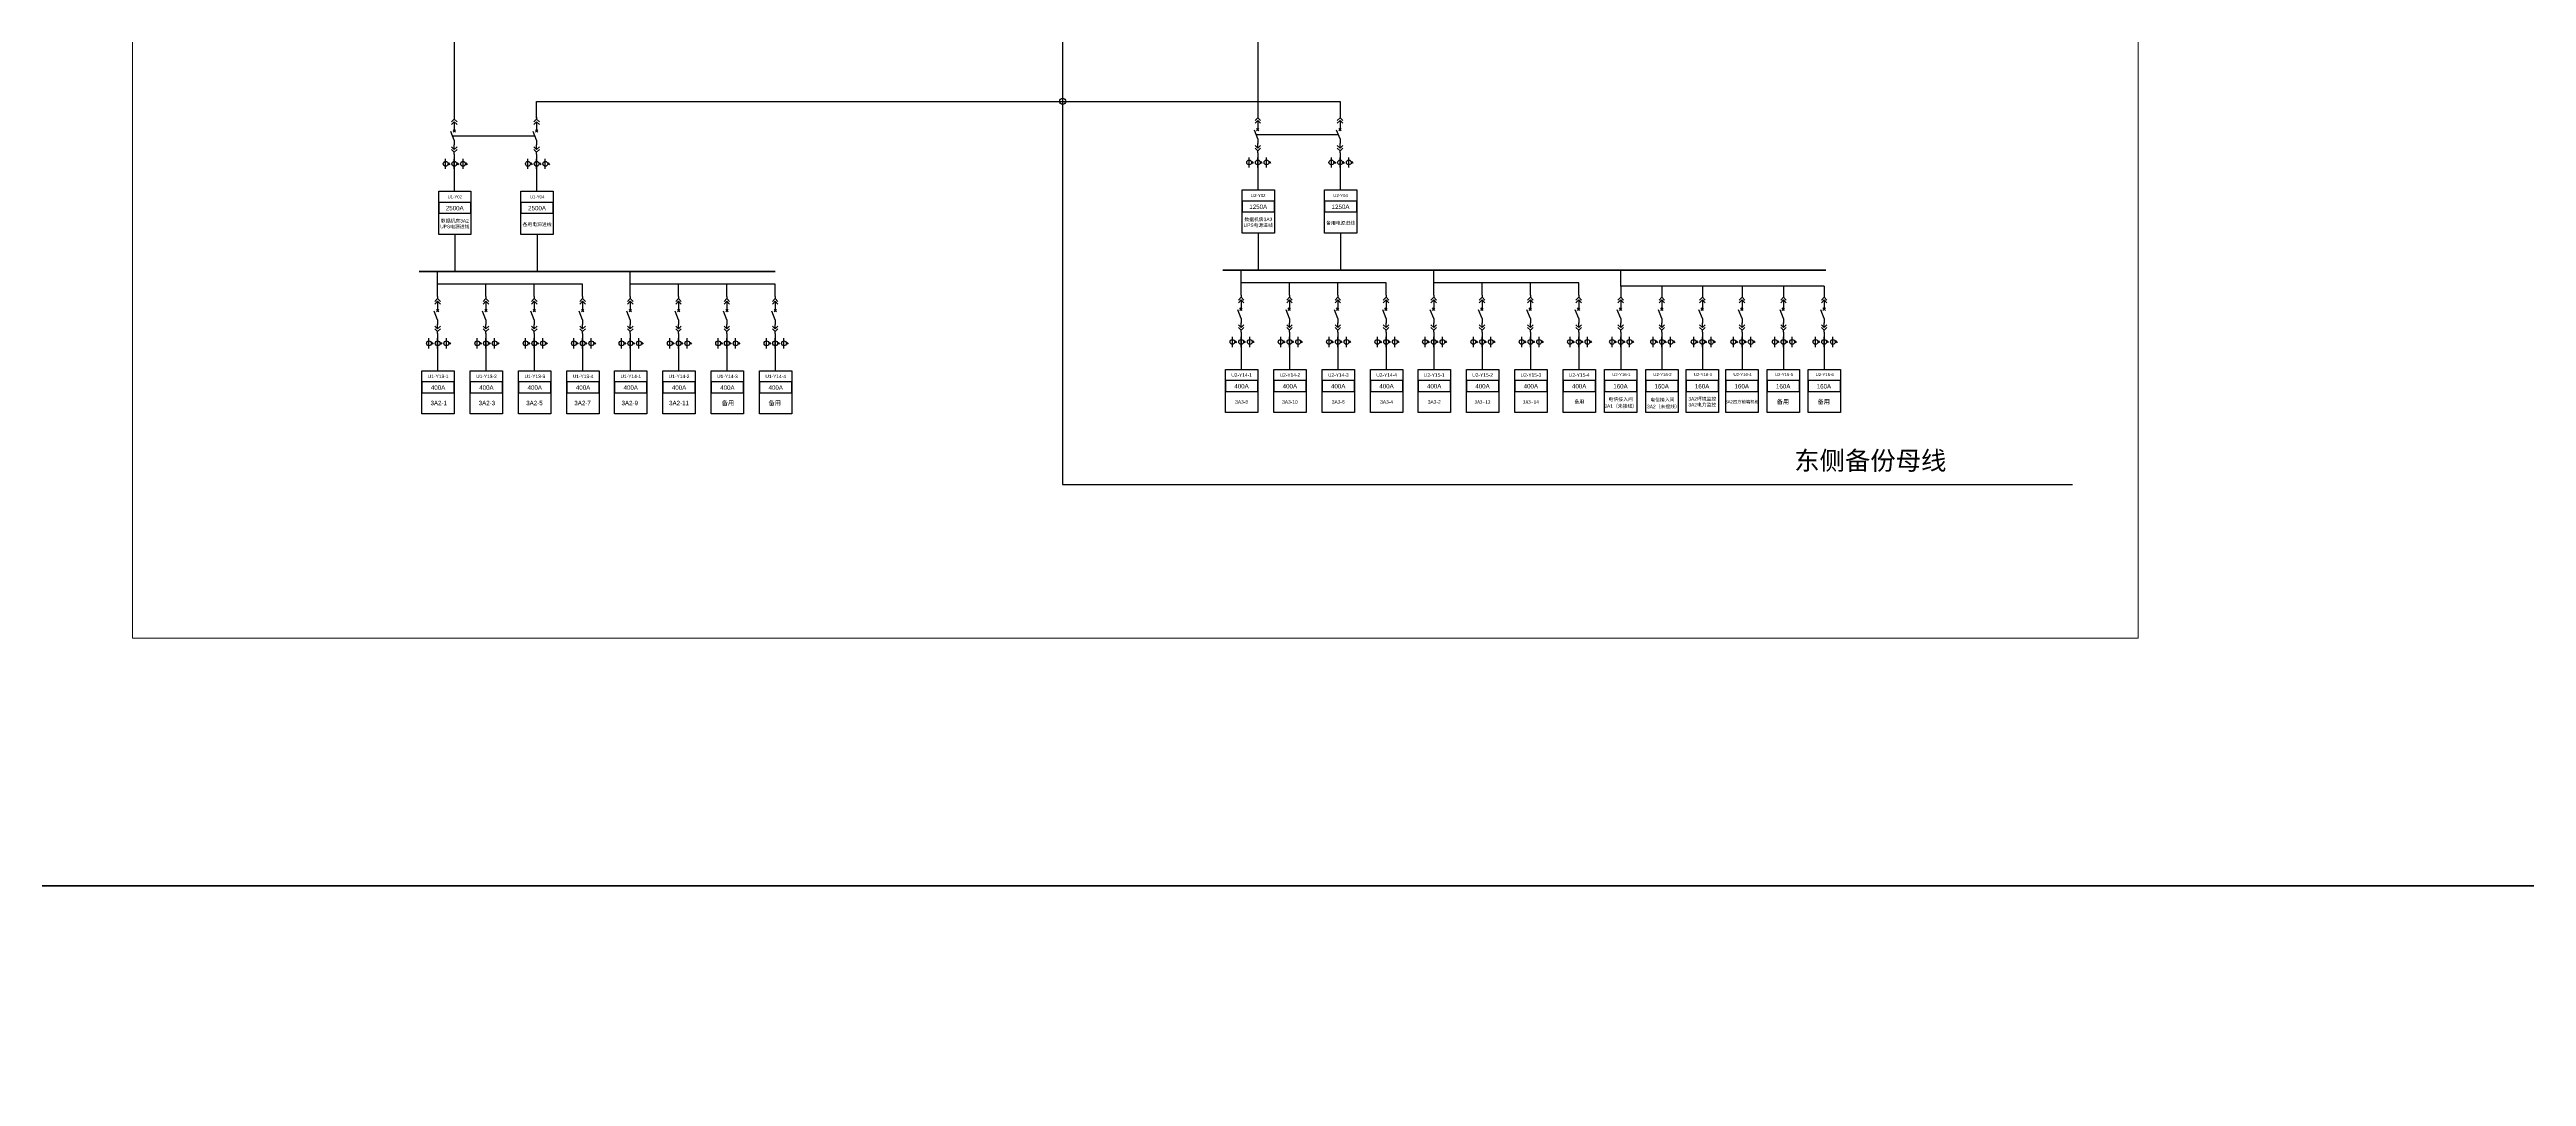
# Model space of a CAD drawing. Header units: millimetres. Extents: x -3460 to -460, y 6070 to 9130.
# Drawn here: x -2260.7 to -1861, y 6889.3 to 7055 of the extents above; entities that cross this region are included whole.
import ezdxf
from ezdxf.enums import TextEntityAlignment as Align

# ---------------------------------------------------------------- set-up
doc = ezdxf.new("R2010")
doc.units = ezdxf.units.MM
doc.header["$LTSCALE"] = 1000
doc.header["$MEASUREMENT"] = 0
doc.linetypes.add('HIDDEN', pattern=[0.375, 0.25, -0.125])
doc.styles.get("Standard").update_dxf_attribs({"font": 'arial.ttf'})

# ---------------------------------------------------------------- blocks, each defined once
blk = doc.blocks.new('DYDQAA03')
at = {"color": 0}
for points in [[(0, 0), (0, -1.5)], [(-2.1, -3.6), (0, -1.5)], [(-2.1, -5.6), (0, -3.5)], [(2.1, -3.6), (0, -1.5)], [(2.1, -5.6), (0, -3.5)], [(0, -3.5), (0, -7)]]:
    blk.add_lwpolyline(points, dxfattribs=at)
blk = doc.blocks.new('DYDQAA09')
at = {"color": 0}
blk.add_lwpolyline([(0, 0), (0, -3.5)], dxfattribs=at)
blk.add_lwpolyline([(0, 0), (0, -3.5)], dxfattribs=at)
blk.add_lwpolyline([(0, 0), (0, -3.5)], dxfattribs=at)
blk.add_lwpolyline([(0, 0), (0, -3.5)], dxfattribs=at)
blk.add_lwpolyline([(0, 0), (0, -3.5)], dxfattribs=at)
blk.add_lwpolyline([(0, 0), (0, -3.5)], dxfattribs=at)
blk.add_lwpolyline([(0, 0), (0, -3.5)], dxfattribs=at)
blk.add_lwpolyline([(0, 0), (0, -3.5)], dxfattribs=at)
blk.add_lwpolyline([(0, 0), (0, -3.5)], dxfattribs=at)
blk = doc.blocks.new('DYDQ0201')
at = {"color": 0}
for points in [[(0.9, -0.9), (-0.9, 0.9)], [(-0.9, -0.9), (0.9, 0.9)], [(0, -7), (-2.6, -0.4)]]:
    blk.add_lwpolyline(points, dxfattribs=at)
blk = doc.blocks.new('DYDQAA04')
at = {"color": 0}
for points in [[(0, -3.5), (0, 0)], [(-2.1, -1.4), (0, -3.5)], [(-2.1, -3.4), (0, -5.5)], [(2.1, -1.4), (0, -3.5)], [(2.1, -3.4), (0, -5.5)], [(0, -7), (0, -5.5)]]:
    blk.add_lwpolyline(points, dxfattribs=at)
blk = doc.blocks.new('A$C03DD39B5')
for p, q in [((417, 475), (283, 392)), ((417, 422), (283, 339)), ((350, 333), (350, 467))]:
    blk.add_line(p, q)
blk.add_lwpolyline([(700, 167), (0, 167)])
blk.add_circle((350, 167), 167)
blk = doc.blocks.new('DYDQAA05')
at = {"color": 0}
blk.add_lwpolyline([(0, 0), (0, -7)], dxfattribs=at)

msp = doc.modelspace()

# ---------------------------------------------------------------- linework, layer by layer
for p, q in [((-2195.42, 7119.6, -9329.62), (-2195.42, 7044.06, -9329.62)), ((-2065.75, 7119.82, -9329.62), (-2065.75, 7044.28, -9329.62)), ((-2195.42, 7037.31, -7128.39), (-2195.42, 7035.67, -7128.39)), ((-2195.42, 7035.67, -7128.39), (-2195.42, 7032.1, -7128.39)), ((-2065.75, 7037.53, -7128.39), (-2065.75, 7035.89, -7128.39)), ((-2065.75, 7035.89, -7128.39), (-2065.75, 7032.33, -7128.39)), ((-2195.34, 7025.15, -7159.88), (-2195.34, 7019.17, -6688.33)), ((-2065.67, 7025.37, -7159.88), (-2065.67, 7019.39, -6688.33)), ((-2198.11, 7015.1, -9454.9), (-2198.11, 7019.17, -8071.62)), ((-2190.32, 7017.13, -8071.62), (-2198.11, 7017.13, -8763.26)), ((-2190.32, 7015.1, -8071.62), (-2190.32, 7017.13, -8071.62)), ((-2182.52, 7017.13, -7379.97), (-2190.32, 7017.13, -8071.62)), ((-2182.52, 7015.1, -7379.97), (-2182.52, 7017.13, -7379.97)), ((-2174.72, 7017.13, -6688.33), (-2182.52, 7017.13, -7379.97)), ((-2174.72, 7015.1, -6688.33), (-2174.72, 7017.13, -6688.33)), ((-2167.02, 7015.1, -9454.9), (-2167.02, 7019.17, -8071.62)), ((-2159.23, 7017.13, -8071.62), (-2167.02, 7017.13, -8763.26)), ((-2159.23, 7015.1, -8071.62), (-2159.23, 7017.13, -8071.62)), ((-2151.43, 7017.13, -7379.97), (-2159.23, 7017.13, -8071.62)), ((-2151.43, 7015.1, -7379.97), (-2151.43, 7017.13, -7379.97)), ((-2143.63, 7017.13, -6688.33), (-2151.43, 7017.13, -7379.97)), ((-2143.63, 7015.1, -6688.33), (-2143.63, 7017.13, -6688.33)), ((-2068.44, 7015.32, -9454.9), (-2068.44, 7019.39, -8071.62)), ((-2060.64, 7017.35, -8071.62), (-2068.44, 7017.35, -8763.26)), ((-2060.64, 7015.32, -8071.62), (-2060.64, 7017.35, -8071.62)), ((-2052.84, 7017.35, -7379.97), (-2060.64, 7017.35, -8071.62)), ((-2052.84, 7015.32, -7379.97), (-2052.84, 7017.35, -7379.97)), ((-2045.04, 7017.35, -6688.33), (-2052.84, 7017.35, -7379.97)), ((-2045.04, 7015.32, -6688.33), (-2045.04, 7017.35, -6688.33)), ((-2037.35, 7015.32, -9454.9), (-2037.35, 7019.39, -8071.62)), ((-2029.55, 7017.35, -8071.62), (-2037.35, 7017.35, -8763.26)), ((-2029.55, 7015.32, -8071.62), (-2029.55, 7017.35, -8071.62)), ((-2021.75, 7017.35, -7379.97), (-2029.55, 7017.35, -8071.62)), ((-2021.75, 7015.32, -7379.97), (-2021.75, 7017.35, -7379.97)), ((-2013.95, 7017.35, -6688.33), (-2021.75, 7017.35, -7379.97)), ((-2013.95, 7015.32, -6688.33), (-2013.95, 7017.35, -6688.33)), ((-2007.17, 7016.81, -9454.9), (-2007.17, 7019.39, -8071.62)), ((-1974.34, 7016.81, -9454.95), (-2007.17, 7016.81, -9454.95)), ((-2198.11, 7008.35, -7253.67), (-2198.11, 7006.71, -7253.67)), ((-2190.32, 7008.35, -5870.39), (-2190.32, 7006.71, -5870.39)), ((-2182.52, 7008.35, -5178.75), (-2182.52, 7006.71, -5178.75)), ((-2174.72, 7008.35, -4487.11), (-2174.72, 7006.71, -4487.11)), ((-2167.02, 7008.35, -7253.67), (-2167.02, 7006.71, -7253.67)), ((-2159.23, 7008.35, -5870.39), (-2159.23, 7006.71, -5870.39)), ((-2151.43, 7008.35, -5178.75), (-2151.43, 7006.71, -5178.75)), ((-2143.63, 7008.35, -4487.11), (-2143.63, 7006.71, -4487.11)), ((-2068.44, 7008.57, -7253.67), (-2068.44, 7006.93, -7253.67)), ((-2060.64, 7008.57, -5870.39), (-2060.64, 7006.93, -5870.39)), ((-2052.84, 7008.57, -5178.75), (-2052.84, 7006.93, -5178.75)), ((-2045.04, 7008.57, -4487.11), (-2045.04, 7006.93, -4487.11)), ((-2037.35, 7008.57, -7253.67), (-2037.35, 7006.93, -7253.67)), ((-2029.55, 7008.57, -5870.39), (-2029.55, 7006.93, -5870.39)), ((-2021.75, 7008.57, -5178.75), (-2021.75, 7006.93, -5178.75)), ((-2013.95, 7008.57, -4487.11), (-2013.95, 7006.93, -4487.11)), ((-2007.17, 7008.57, -7253.72), (-2007.17, 7006.93, -7253.72)), ((-2000.53, 7008.57, -7253.72), (-2000.53, 7006.93, -7253.72)), ((-1994, 7008.57, -7253.72), (-1994, 7006.93, -7253.72)), ((-1987.59, 7008.57, -7253.72), (-1987.59, 7006.93, -7253.72)), ((-1980.91, 7008.57, -1155.11), (-1980.91, 7006.93, -1155.11)), ((-1974.34, 7008.57, -1155.11), (-1974.34, 7006.93, -1155.11)), ((-2198.11, 7006.71, -7253.67), (-2198.11, 7003.14, -7253.67)), ((-2190.32, 7006.71, -5870.39), (-2190.32, 7003.14, -5870.39)), ((-2182.52, 7006.71, -5178.75), (-2182.52, 7003.14, -5178.75)), ((-2174.72, 7006.71, -4487.11), (-2174.72, 7003.14, -4487.11)), ((-2167.02, 7006.71, -7253.67), (-2167.02, 7003.14, -7253.67)), ((-2159.23, 7006.71, -5870.39), (-2159.23, 7003.14, -5870.39)), ((-2151.43, 7006.71, -5178.75), (-2151.43, 7003.14, -5178.75)), ((-2143.63, 7006.71, -4487.11), (-2143.63, 7003.14, -4487.11)), ((-2068.44, 7006.93, -7253.67), (-2068.44, 7003.37, -7253.67)), ((-2060.64, 7006.93, -5870.39), (-2060.64, 7003.37, -5870.39)), ((-2052.84, 7006.93, -5178.75), (-2052.84, 7003.37, -5178.75)), ((-2045.04, 7006.93, -4487.11), (-2045.04, 7003.37, -4487.11)), ((-2037.35, 7006.93, -7253.67), (-2037.35, 7003.37, -7253.67)), ((-2029.55, 7006.93, -5870.39), (-2029.55, 7003.37, -5870.39)), ((-2021.75, 7006.93, -5178.75), (-2021.75, 7003.37, -5178.75)), ((-2013.95, 7006.93, -4487.11), (-2013.95, 7003.37, -4487.11)), ((-2007.17, 7006.93, -7253.72), (-2007.17, 7003.37, -7253.72)), ((-2000.53, 7006.93, -7253.72), (-2000.53, 7003.37, -7253.72)), ((-1994, 7006.93, -7253.72), (-1994, 7003.37, -7253.72)), ((-1987.59, 7006.93, -7253.72), (-1987.59, 7003.37, -7253.72)), ((-1980.91, 7006.93, -1155.11), (-1980.91, 7003.37, -1155.11)), ((-1974.34, 7006.93, -1155.11), (-1974.34, 7003.37, -1155.11))]:
    msp.add_line(p, q)
at = {"color": 3, "lineweight": 30}
for p, q in [((-2097.24, 7108.17, -13604.84), (-2097.24, 6984.77, -13604.84)), ((-2182.14, 7046.62, -9769.69), (-2052.47, 7046.62, -9769.69)), ((-2097.24, 6984.77, -13604.84), (-1934.27, 6984.77, -13604.84))]:
    msp.add_line(p, q, dxfattribs=at)
at = {"color": 5}
for p, q in [((-2182.14, 7043.9, -9769.69), (-2182.14, 7046.62, -9769.69)), ((-2052.47, 7046.62, -9769.69), (-2052.47, 7044.28, -9769.69)), ((-2182.14, 7037.31, -7568.47), (-2182.14, 7035.67, -7568.47)), ((-2182.14, 7035.67, -7568.47), (-2182.14, 7032.1, -7568.47)), ((-2052.47, 7037.53, -7568.47), (-2052.47, 7035.89, -7568.47)), ((-2052.47, 7035.89, -7568.47), (-2052.47, 7032.33, -7568.47)), ((-2182.06, 7025.15, -7599.95), (-2182.06, 7019.17, -7128.4)), ((-2052.39, 7025.37, -7599.95), (-2052.39, 7019.39, -7128.4))]:
    msp.add_line(p, q, dxfattribs=at)
at = {"linetype": 'HIDDEN', "ltscale": 2}
for p, q in [((-2195.7, 7041.04, -9769.69), (-2182.42, 7041.04, -9769.69)), ((-2066.03, 7041.26, -9769.69), (-2052.74, 7041.26, -9769.69))]:
    msp.add_line(p, q, dxfattribs=at)
at = {"color": 1, "lineweight": 40}
for p, q in [((-2201.07, 7019.17, -8071.62), (-2143.63, 7019.17, -8071.62)), ((-2071.39, 7019.39, -8071.62), (-1974.08, 7019.39, -8071.62))]:
    msp.add_line(p, q, dxfattribs=at)
at = {"lineweight": 80, "ltscale": 0.001071}
for points in [[(-3460, 7310), (-460, 7310), (-460, 6920), (-3460, 6920)], [(-3460, 6920), (-460, 6920), (-460, 6470), (-3460, 6470)]]:
    msp.add_lwpolyline(points, close=True, dxfattribs=at)
at = {"color": 1, "lineweight": 13, "ltscale": 0.001071}
msp.add_lwpolyline([(-2247.38, 7262.05), (-1923.68, 7262.05), (-1923.68, 6960), (-2247.38, 6960)], close=True, dxfattribs=at)
for points, elevation in [([(-2197.94, 7032.1), (-2192.74, 7032.1), (-2192.74, 7025.15), (-2197.94, 7025.15)], -7159.88), ([(-2068.27, 7032.33), (-2063.06, 7032.33), (-2063.06, 7025.37), (-2068.27, 7025.37)], -7159.88), ([(-2197.94, 7028.55), (-2192.74, 7028.55), (-2192.74, 7030.29), (-2197.94, 7030.29)], -7159.88), ([(-2068.27, 7028.77), (-2063.06, 7028.77), (-2063.06, 7030.51), (-2068.27, 7030.51)], -7159.88), ([(-2200.64, 7003.14), (-2195.43, 7003.14), (-2195.43, 6996.19), (-2200.64, 6996.19)], -7285.16), ([(-2200.64, 6999.59), (-2195.43, 6999.59), (-2195.43, 7001.33), (-2200.64, 7001.33)], -7285.16), ([(-2192.84, 7003.14), (-2187.63, 7003.14), (-2187.63, 6996.19), (-2192.84, 6996.19)], -5901.88), ([(-2192.84, 6999.59), (-2187.63, 6999.59), (-2187.63, 7001.33), (-2192.84, 7001.33)], -5901.88), ([(-2185.04, 7003.14), (-2179.83, 7003.14), (-2179.83, 6996.19), (-2185.04, 6996.19)], -5210.24), ([(-2185.04, 6999.59), (-2179.83, 6999.59), (-2179.83, 7001.33), (-2185.04, 7001.33)], -5210.24), ([(-2177.24, 7003.14), (-2172.03, 7003.14), (-2172.03, 6996.19), (-2177.24, 6996.19)], -4518.6), ([(-2177.24, 6999.59), (-2172.03, 6999.59), (-2172.03, 7001.33), (-2177.24, 7001.33)], -4518.6), ([(-2169.55, 7003.14), (-2164.34, 7003.14), (-2164.34, 6996.19), (-2169.55, 6996.19)], -7285.16), ([(-2169.55, 6999.59), (-2164.34, 6999.59), (-2164.34, 7001.33), (-2169.55, 7001.33)], -7285.16), ([(-2161.75, 7003.14), (-2156.54, 7003.14), (-2156.54, 6996.19), (-2161.75, 6996.19)], -5901.88), ([(-2161.75, 6999.59), (-2156.54, 6999.59), (-2156.54, 7001.33), (-2161.75, 7001.33)], -5901.88), ([(-2153.95, 7003.14), (-2148.74, 7003.14), (-2148.74, 6996.19), (-2153.95, 6996.19)], -5210.24), ([(-2153.95, 6999.59), (-2148.74, 6999.59), (-2148.74, 7001.33), (-2153.95, 7001.33)], -5210.24), ([(-2146.15, 7003.14), (-2140.94, 7003.14), (-2140.94, 6996.19), (-2146.15, 6996.19)], -4518.6), ([(-2146.15, 6999.59), (-2140.94, 6999.59), (-2140.94, 7001.33), (-2146.15, 7001.33)], -4518.6), ([(-2070.97, 7003.37), (-2065.76, 7003.37), (-2065.76, 6996.41), (-2070.97, 6996.41)], -7285.16), ([(-2070.97, 6999.81), (-2065.76, 6999.81), (-2065.76, 7001.55), (-2070.97, 7001.55)], -7285.16), ([(-2063.17, 7003.37), (-2057.96, 7003.37), (-2057.96, 6996.41), (-2063.17, 6996.41)], -5901.88), ([(-2063.17, 6999.81), (-2057.96, 6999.81), (-2057.96, 7001.55), (-2063.17, 7001.55)], -5901.88), ([(-2055.37, 7003.37), (-2050.16, 7003.37), (-2050.16, 6996.41), (-2055.37, 6996.41)], -5210.24), ([(-2055.37, 6999.81), (-2050.16, 6999.81), (-2050.16, 7001.55), (-2055.37, 7001.55)], -5210.24), ([(-2047.57, 7003.37), (-2042.36, 7003.37), (-2042.36, 6996.41), (-2047.57, 6996.41)], -4518.6), ([(-2047.57, 6999.81), (-2042.36, 6999.81), (-2042.36, 7001.55), (-2047.57, 7001.55)], -4518.6), ([(-2039.88, 7003.37), (-2034.67, 7003.37), (-2034.67, 6996.41), (-2039.88, 6996.41)], -7285.16), ([(-2039.88, 6999.81), (-2034.67, 6999.81), (-2034.67, 7001.55), (-2039.88, 7001.55)], -7285.16), ([(-2032.08, 7003.37), (-2026.87, 7003.37), (-2026.87, 6996.41), (-2032.08, 6996.41)], -5901.88), ([(-2032.08, 6999.81), (-2026.87, 6999.81), (-2026.87, 7001.55), (-2032.08, 7001.55)], -5901.88), ([(-2024.28, 7003.37), (-2019.07, 7003.37), (-2019.07, 6996.41), (-2024.28, 6996.41)], -5210.24), ([(-2024.28, 6999.81), (-2019.07, 6999.81), (-2019.07, 7001.55), (-2024.28, 7001.55)], -5210.24), ([(-2016.48, 7003.37), (-2011.27, 7003.37), (-2011.27, 6996.41), (-2016.48, 6996.41)], -4518.6), ([(-2016.48, 6999.81), (-2011.27, 6999.81), (-2011.27, 7001.55), (-2016.48, 7001.55)], -4518.6), ([(-2009.77, 7003.37), (-2004.56, 7003.37), (-2004.56, 6996.41), (-2009.77, 6996.41)], -7253.72), ([(-2009.77, 6999.81), (-2004.56, 6999.81), (-2004.56, 7001.55), (-2009.77, 7001.55)], -7253.72), ([(-2003.13, 7003.37), (-1997.92, 7003.37), (-1997.92, 6996.41), (-2003.13, 6996.41)], -7253.72), ([(-2003.13, 6999.81), (-1997.92, 6999.81), (-1997.92, 7001.55), (-2003.13, 7001.55)], -7253.72), ([(-1996.6, 7003.37), (-1991.39, 7003.37), (-1991.39, 6996.41), (-1996.6, 6996.41)], -7253.72), ([(-1996.6, 6999.81), (-1991.39, 6999.81), (-1991.39, 7001.55), (-1996.6, 7001.55)], -7253.72), ([(-1990.2, 7003.37), (-1984.99, 7003.37), (-1984.99, 6996.41), (-1990.2, 6996.41)], -7253.72), ([(-1990.2, 6999.81), (-1984.99, 6999.81), (-1984.99, 7001.55), (-1990.2, 7001.55)], -7253.72), ([(-1983.52, 7003.37), (-1978.31, 7003.37), (-1978.31, 6996.41), (-1983.52, 6996.41)], -1155.11), ([(-1983.52, 6999.81), (-1978.31, 6999.81), (-1978.31, 7001.55), (-1983.52, 7001.55)], -1155.11), ([(-1976.94, 7003.37), (-1971.73, 7003.37), (-1971.73, 6996.41), (-1976.94, 6996.41)], -1155.11), ([(-1976.94, 6999.81), (-1971.73, 6999.81), (-1971.73, 7001.55), (-1976.94, 7001.55)], -1155.11)]:
    msp.add_lwpolyline(points, close=True, dxfattribs=dict(elevation=elevation))
at = {"color": 5, "elevation": -7599.95}
for points in [[(-2184.66, 7032.1), (-2179.45, 7032.1), (-2179.45, 7025.15), (-2184.66, 7025.15)], [(-2054.99, 7032.33), (-2049.78, 7032.33), (-2049.78, 7025.37), (-2054.99, 7025.37)], [(-2184.66, 7028.55), (-2179.45, 7028.55), (-2179.45, 7030.29), (-2184.66, 7030.29)], [(-2054.99, 7028.77), (-2049.78, 7028.77), (-2049.78, 7030.51), (-2054.99, 7030.51)]]:
    msp.add_lwpolyline(points, close=True, dxfattribs=at)
at = {"color": 3, "lineweight": 30}
msp.add_circle((-2097.24, 7046.62, -9769.69), 0.5, dxfattribs=at)

# ---------------------------------------------------------------- block references
at = {"xscale": 0.2128962921302706, "yscale": 0.2128962921302706, "zscale": 0.2128962921302706}
for name, p in [('DYDQAA03', (-2195.42, 7044.06, -9329.62)), ('DYDQAA03', (-2065.75, 7044.28, -9329.62)), ('DYDQ0201', (-2195.42, 7041.82, -9329.62)), ('DYDQAA09', (-2195.42, 7042.57, -9329.62)), ('DYDQAA09', (-2195.42, 7040.33, -9329.62)), ('DYDQ0201', (-2065.75, 7042.05, -9329.62)), ('DYDQAA04', (-2065.75, 7039.81, -9329.62)), ('DYDQAA09', (-2065.75, 7042.79, -9329.62)), ('DYDQAA09', (-2065.75, 7040.56, -9329.62)), ('DYDQAA04', (-2195.42, 7039.59, -9329.62)), ('DYDQAA09', (-2195.42, 7038.1, -9329.62)), ('DYDQAA09', (-2065.75, 7038.32, -9329.62)), ('DYDQAA05', (-2007.17, 7016.81, -9454.95)), ('DYDQAA05', (-2000.53, 7016.81, -9454.95)), ('DYDQAA05', (-1994, 7016.81, -9454.95)), ('DYDQAA05', (-1987.59, 7016.81, -9454.95)), ('DYDQAA05', (-1980.91, 7016.81, -3356.33)), ('DYDQAA05', (-1974.34, 7016.81, -3356.33)), ('DYDQ0201', (-2198.11, 7012.86, -9454.9)), ('DYDQAA03', (-2198.11, 7015.1, -9454.9)), ('DYDQAA09', (-2198.11, 7013.61, -9454.9)), ('DYDQ0201', (-2190.32, 7012.86, -8071.62)), ('DYDQAA03', (-2190.32, 7015.1, -8071.62)), ('DYDQAA09', (-2190.32, 7013.61, -8071.62)), ('DYDQ0201', (-2182.52, 7012.86, -7379.97)), ('DYDQAA03', (-2182.52, 7015.1, -7379.97)), ('DYDQAA09', (-2182.52, 7013.61, -7379.97)), ('DYDQ0201', (-2174.72, 7012.86, -6688.33)), ('DYDQAA03', (-2174.72, 7015.1, -6688.33)), ('DYDQAA09', (-2174.72, 7013.61, -6688.33)), ('DYDQ0201', (-2167.02, 7012.86, -9454.9)), ('DYDQAA03', (-2167.02, 7015.1, -9454.9)), ('DYDQAA09', (-2167.02, 7013.61, -9454.9)), ('DYDQ0201', (-2159.23, 7012.86, -8071.62)), ('DYDQAA03', (-2159.23, 7015.1, -8071.62)), ('DYDQAA09', (-2159.23, 7013.61, -8071.62)), ('DYDQ0201', (-2151.43, 7012.86, -7379.97)), ('DYDQAA03', (-2151.43, 7015.1, -7379.97)), ('DYDQAA09', (-2151.43, 7013.61, -7379.97)), ('DYDQ0201', (-2143.63, 7012.86, -6688.33)), ('DYDQAA03', (-2143.63, 7015.1, -6688.33)), ('DYDQAA09', (-2143.63, 7013.61, -6688.33)), ('DYDQ0201', (-2068.44, 7013.08, -9454.9)), ('DYDQAA03', (-2068.44, 7015.32, -9454.9)), ('DYDQAA09', (-2068.44, 7013.83, -9454.9)), ('DYDQ0201', (-2060.64, 7013.08, -8071.62)), ('DYDQAA03', (-2060.64, 7015.32, -8071.62)), ('DYDQAA09', (-2060.64, 7013.83, -8071.62)), ('DYDQ0201', (-2052.84, 7013.08, -7379.97)), ('DYDQAA03', (-2052.84, 7015.32, -7379.97)), ('DYDQAA09', (-2052.84, 7013.83, -7379.97)), ('DYDQ0201', (-2045.04, 7013.08, -6688.33)), ('DYDQAA03', (-2045.04, 7015.32, -6688.33)), ('DYDQAA09', (-2045.04, 7013.83, -6688.33)), ('DYDQ0201', (-2037.35, 7013.08, -9454.9)), ('DYDQAA03', (-2037.35, 7015.32, -9454.9)), ('DYDQAA09', (-2037.35, 7013.83, -9454.9)), ('DYDQ0201', (-2029.55, 7013.08, -8071.62)), ('DYDQAA03', (-2029.55, 7015.32, -8071.62)), ('DYDQAA09', (-2029.55, 7013.83, -8071.62)), ('DYDQ0201', (-2021.75, 7013.08, -7379.97)), ('DYDQAA03', (-2021.75, 7015.32, -7379.97)), ('DYDQAA09', (-2021.75, 7013.83, -7379.97)), ('DYDQ0201', (-2013.95, 7013.08, -6688.33)), ('DYDQAA03', (-2013.95, 7015.32, -6688.33)), ('DYDQAA09', (-2013.95, 7013.83, -6688.33)), ('DYDQ0201', (-2007.17, 7013.08, -9454.95)), ('DYDQAA03', (-2007.17, 7015.32, -9454.95)), ('DYDQAA09', (-2007.17, 7013.83, -9454.95)), ('DYDQ0201', (-2000.53, 7013.08, -9454.95)), ('DYDQAA03', (-2000.53, 7015.32, -9454.95)), ('DYDQAA09', (-2000.53, 7013.83, -9454.95)), ('DYDQ0201', (-1994, 7013.08, -9454.95)), ('DYDQAA03', (-1994, 7015.32, -9454.95)), ('DYDQAA09', (-1994, 7013.83, -9454.95)), ('DYDQ0201', (-1987.59, 7013.08, -9454.95)), ('DYDQAA03', (-1987.59, 7015.32, -9454.95)), ('DYDQAA09', (-1987.59, 7013.83, -9454.95)), ('DYDQ0201', (-1980.91, 7013.08, -3356.33)), ('DYDQAA03', (-1980.91, 7015.32, -3356.33)), ('DYDQAA09', (-1980.91, 7013.83, -3356.33)), ('DYDQ0201', (-1974.34, 7013.08, -3356.33)), ('DYDQAA03', (-1974.34, 7015.32, -3356.33)), ('DYDQAA09', (-1974.34, 7013.83, -3356.33)), ('DYDQAA04', (-2198.11, 7010.63, -9454.9)), ('DYDQAA09', (-2198.11, 7011.37, -9454.9)), ('DYDQAA09', (-2198.11, 7009.13, -9454.9)), ('DYDQAA04', (-2190.32, 7010.63, -8071.62)), ('DYDQAA09', (-2190.32, 7011.37, -8071.62)), ('DYDQAA09', (-2190.32, 7009.13, -8071.62)), ('DYDQAA04', (-2182.52, 7010.63, -7379.97)), ('DYDQAA09', (-2182.52, 7011.37, -7379.97)), ('DYDQAA09', (-2182.52, 7009.13, -7379.97)), ('DYDQAA04', (-2174.72, 7010.63, -6688.33)), ('DYDQAA09', (-2174.72, 7011.37, -6688.33)), ('DYDQAA09', (-2174.72, 7009.13, -6688.33)), ('DYDQAA04', (-2167.02, 7010.63, -9454.9)), ('DYDQAA09', (-2167.02, 7011.37, -9454.9)), ('DYDQAA09', (-2167.02, 7009.13, -9454.9)), ('DYDQAA04', (-2159.23, 7010.63, -8071.62)), ('DYDQAA09', (-2159.23, 7011.37, -8071.62)), ('DYDQAA09', (-2159.23, 7009.13, -8071.62)), ('DYDQAA04', (-2151.43, 7010.63, -7379.97)), ('DYDQAA09', (-2151.43, 7011.37, -7379.97)), ('DYDQAA09', (-2151.43, 7009.13, -7379.97)), ('DYDQAA04', (-2143.63, 7010.63, -6688.33)), ('DYDQAA09', (-2143.63, 7011.37, -6688.33)), ('DYDQAA09', (-2143.63, 7009.13, -6688.33)), ('DYDQAA04', (-2068.44, 7010.85, -9454.9)), ('DYDQAA09', (-2068.44, 7011.59, -9454.9)), ('DYDQAA09', (-2068.44, 7009.36, -9454.9)), ('DYDQAA04', (-2060.64, 7010.85, -8071.62)), ('DYDQAA09', (-2060.64, 7011.59, -8071.62)), ('DYDQAA09', (-2060.64, 7009.36, -8071.62)), ('DYDQAA04', (-2052.84, 7010.85, -7379.97)), ('DYDQAA09', (-2052.84, 7011.59, -7379.97)), ('DYDQAA09', (-2052.84, 7009.36, -7379.97)), ('DYDQAA04', (-2045.04, 7010.85, -6688.33)), ('DYDQAA09', (-2045.04, 7011.59, -6688.33)), ('DYDQAA09', (-2045.04, 7009.36, -6688.33)), ('DYDQAA04', (-2037.35, 7010.85, -9454.9)), ('DYDQAA09', (-2037.35, 7011.59, -9454.9)), ('DYDQAA09', (-2037.35, 7009.36, -9454.9)), ('DYDQAA04', (-2029.55, 7010.85, -8071.62)), ('DYDQAA09', (-2029.55, 7011.59, -8071.62)), ('DYDQAA09', (-2029.55, 7009.36, -8071.62)), ('DYDQAA04', (-2021.75, 7010.85, -7379.97)), ('DYDQAA09', (-2021.75, 7011.59, -7379.97)), ('DYDQAA09', (-2021.75, 7009.36, -7379.97)), ('DYDQAA04', (-2013.95, 7010.85, -6688.33)), ('DYDQAA09', (-2013.95, 7011.59, -6688.33)), ('DYDQAA09', (-2013.95, 7009.36, -6688.33)), ('DYDQAA04', (-2007.17, 7010.85, -9454.95)), ('DYDQAA09', (-2007.17, 7011.59, -9454.95)), ('DYDQAA09', (-2007.17, 7009.36, -9454.95)), ('DYDQAA04', (-2000.53, 7010.85, -9454.95)), ('DYDQAA09', (-2000.53, 7011.59, -9454.95)), ('DYDQAA09', (-2000.53, 7009.36, -9454.95)), ('DYDQAA04', (-1994, 7010.85, -9454.95)), ('DYDQAA09', (-1994, 7011.59, -9454.95)), ('DYDQAA09', (-1994, 7009.36, -9454.95)), ('DYDQAA04', (-1987.59, 7010.85, -9454.95)), ('DYDQAA09', (-1987.59, 7011.59, -9454.95)), ('DYDQAA09', (-1987.59, 7009.36, -9454.95)), ('DYDQAA04', (-1980.91, 7010.85, -3356.33)), ('DYDQAA09', (-1980.91, 7011.59, -3356.33)), ('DYDQAA09', (-1980.91, 7009.36, -3356.33)), ('DYDQAA04', (-1974.34, 7010.85, -3356.33)), ('DYDQAA09', (-1974.34, 7011.59, -3356.33)), ('DYDQAA09', (-1974.34, 7009.36, -3356.33))]:
    msp.add_blockref(name, p, dxfattribs=at)
at = {"color": 5, "xscale": 0.2128962921302706, "yscale": 0.2128962921302706, "zscale": 0.2128962921302706}
for name, p in [('DYDQAA03', (-2182.14, 7044.06, -9769.69)), ('DYDQAA03', (-2052.47, 7044.28, -9769.69)), ('DYDQ0201', (-2182.14, 7041.82, -9769.69)), ('DYDQAA09', (-2182.14, 7042.57, -9769.69)), ('DYDQAA09', (-2182.14, 7040.33, -9769.69)), ('DYDQ0201', (-2052.47, 7042.05, -9769.69)), ('DYDQAA04', (-2052.47, 7039.81, -9769.69)), ('DYDQAA09', (-2052.47, 7042.79, -9769.69)), ('DYDQAA09', (-2052.47, 7040.56, -9769.69)), ('DYDQAA04', (-2182.14, 7039.59, -9769.69)), ('DYDQAA09', (-2182.14, 7038.1, -9769.69)), ('DYDQAA09', (-2052.47, 7038.32, -9769.69))]:
    msp.add_blockref(name, p, dxfattribs=at)
at = {"linetype": 'Continuous', "xscale": 0.00233888397733859, "yscale": 0.00233888397733859, "zscale": 0.00233888397733859, "rotation": 270}
for p in [(-2197.21, 7037.35, -7128.39), (-2195.81, 7037.35, -7128.39), (-2194.41, 7037.35, -7128.39), (-2067.54, 7037.58, -7128.39), (-2066.14, 7037.58, -7128.39), (-2064.73, 7037.58, -7128.39), (-2199.91, 7008.39, -7253.67), (-2198.5, 7008.39, -7253.67), (-2197.1, 7008.39, -7253.67), (-2192.11, 7008.39, -5870.39), (-2190.7, 7008.39, -5870.39), (-2189.3, 7008.39, -5870.39), (-2184.31, 7008.39, -5178.75), (-2182.91, 7008.39, -5178.75), (-2181.5, 7008.39, -5178.75), (-2176.51, 7008.39, -4487.11), (-2175.11, 7008.39, -4487.11), (-2173.7, 7008.39, -4487.11), (-2168.82, 7008.39, -7253.67), (-2167.41, 7008.39, -7253.67), (-2166.01, 7008.39, -7253.67), (-2161.02, 7008.39, -5870.39), (-2159.62, 7008.39, -5870.39), (-2158.21, 7008.39, -5870.39), (-2153.22, 7008.39, -5178.75), (-2151.82, 7008.39, -5178.75), (-2150.41, 7008.39, -5178.75), (-2145.42, 7008.39, -4487.11), (-2144.02, 7008.39, -4487.11), (-2142.61, 7008.39, -4487.11), (-2070.24, 7008.61, -7253.67), (-2068.83, 7008.61, -7253.67), (-2067.43, 7008.61, -7253.67), (-2062.44, 7008.61, -5870.39), (-2061.03, 7008.61, -5870.39), (-2059.63, 7008.61, -5870.39), (-2054.64, 7008.61, -5178.75), (-2053.23, 7008.61, -5178.75), (-2051.83, 7008.61, -5178.75), (-2046.84, 7008.61, -4487.11), (-2045.43, 7008.61, -4487.11), (-2044.03, 7008.61, -4487.11), (-2039.15, 7008.61, -7253.67), (-2037.74, 7008.61, -7253.67), (-2036.34, 7008.61, -7253.67), (-2031.35, 7008.61, -5870.39), (-2029.94, 7008.61, -5870.39), (-2028.54, 7008.61, -5870.39), (-2023.55, 7008.61, -5178.75), (-2022.14, 7008.61, -5178.75), (-2020.74, 7008.61, -5178.75), (-2015.75, 7008.61, -4487.11), (-2014.34, 7008.61, -4487.11), (-2012.94, 7008.61, -4487.11), (-2008.96, 7008.61, -7253.72), (-2007.56, 7008.61, -7253.72), (-2006.15, 7008.61, -7253.72), (-2002.32, 7008.61, -7253.72), (-2000.92, 7008.61, -7253.72), (-1999.51, 7008.61, -7253.72), (-1995.79, 7008.61, -7253.72), (-1994.39, 7008.61, -7253.72), (-1992.98, 7008.61, -7253.72), (-1989.39, 7008.61, -7253.72), (-1987.98, 7008.61, -7253.72), (-1986.58, 7008.61, -7253.72), (-1982.7, 7008.61, -1155.11), (-1981.3, 7008.61, -1155.11), (-1979.9, 7008.61, -1155.11), (-1976.13, 7008.61, -1155.11), (-1974.73, 7008.61, -1155.11), (-1973.32, 7008.61, -1155.11)]:
    msp.add_blockref('A$C03DD39B5', p, dxfattribs=at)
at = {"color": 5, "linetype": 'Continuous', "xscale": 0.00233888397733859, "yscale": 0.00233888397733859, "zscale": 0.00233888397733859, "rotation": 270}
for p in [(-2183.93, 7037.35, -7568.47), (-2182.53, 7037.35, -7568.47), (-2181.13, 7037.35, -7568.47), (-2054.26, 7037.58, -7568.47), (-2052.86, 7037.58, -7568.47), (-2051.45, 7037.58, -7568.47)]:
    msp.add_blockref('A$C03DD39B5', p, dxfattribs=at)

# ---------------------------------------------------------------- texts
at = {"lineweight": 0}
for s, height, p in [('2500A', 0.713, (-2195.35, 7029.03, -8543.16)), ('1250A', 0.713, (-2065.67, 7029.25, -8543.16)), ('400A', 0.713, (-2198.04, 7000.07, -8668.44)), ('400A', 0.713, (-2190.24, 7000.07, -7285.16)), ('400A', 0.713, (-2182.44, 7000.07, -6593.52)), ('400A', 0.713, (-2174.64, 7000.07, -5901.88)), ('400A', 0.713, (-2166.95, 7000.07, -8668.44)), ('400A', 0.713, (-2159.15, 7000.07, -7285.16)), ('400A', 0.713, (-2151.35, 7000.07, -6593.52)), ('400A', 0.713, (-2143.55, 7000.07, -5901.88)), ('400A', 0.713, (-2068.37, 7000.29, -8668.44)), ('400A', 0.713, (-2060.57, 7000.29, -7285.16)), ('400A', 0.713, (-2052.77, 7000.29, -6593.52)), ('400A', 0.713, (-2044.97, 7000.29, -5901.88)), ('400A', 0.713, (-2037.28, 7000.29, -8668.44)), ('400A', 0.713, (-2029.48, 7000.29, -7285.16)), ('400A', 0.713, (-2021.68, 7000.29, -6593.52)), ('400A', 0.713, (-2013.88, 7000.29, -5901.88)), ('U2-Y16-1', 0.49, (-2007.08, 7002.28, -5052.5)), ('160A', 0.713, (-2007.21, 7000.28, -7819.11)), ('U2-Y16-2', 0.49, (-2000.44, 7002.28, -5052.5)), ('160A', 0.713, (-2000.57, 7000.28, -7819.11)), ('U2-Y16-3', 0.49, (-1993.91, 7002.28, -5052.5)), ('160A', 0.713, (-1994.04, 7000.28, -7819.11)), ('U2-Y16-4', 0.49, (-1987.51, 7002.28, -5052.5)), ('160A', 0.713, (-1987.64, 7000.28, -7819.11)), ('U2-Y16-5', 0.49, (-1980.82, 7002.28, 1046.11)), ('160A', 0.713, (-1980.95, 7000.28, -1720.5)), ('U2-Y16-6', 0.49, (-1974.25, 7002.28, 1046.11)), ('160A', 0.713, (-1974.38, 7000.28, -1720.5)), ('3A2-1', 0.713, (-2197.93, 6997.58, -21086.74)), ('3A2-3', 0.713, (-2190.16, 6997.58, -21086.74)), ('3A2-5', 0.713, (-2182.49, 6997.58, -21086.74)), ('3A2-7', 0.713, (-2174.72, 6997.58, -21086.74)), ('3A2-9', 0.713, (-2167.1, 6997.58, -21086.74)), ('3A2-11', 0.713, (-2159.15, 6997.58, -21086.74)), ('备用', 0.713, (-2151.26, 6997.58, -21086.74)), ('备用', 0.713, (-2143.71, 6997.58, -21086.74)), ('3A1（未接线）', 0.56, (-2007.17, 6997.16, -14296.48)), ('电信接入间', 0.56, (-2007.18, 6998.27, -14296.48)), ('3A2（未接线）', 0.56, (-2000.28, 6997.09, -14296.48)), ('电信接入间', 0.56, (-2000.45, 6998.19, -14296.48)), ('备用', 0.713, (-1981, 6997.79, -8197.87)), ('备用', 0.713, (-1974.4, 6997.79, -8197.87))]:
    msp.add_text(s, height=height, dxfattribs=at).set_placement(p, align=Align.CENTER)
at = {"color": 5, "lineweight": 0}
for s, p in [('2500A', (-2182.07, 7029.03, -8983.24)), ('1250A', (-2052.39, 7029.25, -8983.24))]:
    msp.add_text(s, height=0.713, dxfattribs=at).set_placement(p, align=Align.CENTER)
at = {"width": 5.2091, "attachment_point": 5}
for s, insert, char_height in [('U2-Y02', (-2065.67, 7031.42, -6689.35), 0.49), ('数据机房3A2 \\PUPS电源进线', (-2195.34, 7026.85, -8449.37), 0.557), ('U1-Y02\\P', (-2195.34, 7031.2, -6689.35), 0.49), ('数据机房3A3 \\PUPS电源进线', (-2065.67, 7027.07, -8449.37), 0.557), ('U1-Y13-1\\P', (-2198.03, 7002.23, -7285.16), 0.557), ('U1-Y13-2\\P', (-2190.23, 7002.23, -5901.88), 0.557), ('U1-Y13-3\\P', (-2182.43, 7002.23, -5210.24), 0.557), ('U1-Y13-4\\P', (-2174.64, 7002.23, -4518.6), 0.557), ('U1-Y14-1\\P', (-2166.94, 7002.23, -7285.16), 0.557), ('U1-Y14-2\\P', (-2159.14, 7002.23, -5901.88), 0.557), ('U1-Y14-3\\P', (-2151.34, 7002.23, -5210.24), 0.557), ('U1-Y14-4\\P', (-2143.55, 7002.23, -4518.6), 0.557), ('U2-Y14-1', (-2068.36, 7002.46, -7285.16), 0.557), ('U2-Y14-2', (-2060.56, 7002.46, -5901.88), 0.557), ('U2-Y14-3', (-2052.76, 7002.46, -5210.24), 0.557), ('U2-Y14-4', (-2044.96, 7002.46, -4518.6), 0.557), ('U2-Y15-1', (-2037.27, 7002.46, -7285.16), 0.557), ('U2-Y15-2', (-2029.47, 7002.46, -5901.88), 0.557), ('U2-Y15-3', (-2021.67, 7002.46, -5210.24), 0.557), ('U2-Y15-4', (-2013.87, 7002.46, -4518.6), 0.557), ('{\\H0.78125x;3A3-8\\P}', (-2068.36, 6998.11, -7285.16), 0.7128), ('{\\H0.78125x;3A3-10\\P}', (-2060.56, 6998.11, -5901.88), 0.7128), ('{\\H0.78125x;3A3-6\\P}', (-2052.76, 6998.11, -5210.24), 0.7128), ('{\\H0.78125x;3A3-4\\P}', (-2044.96, 6998.11, -4518.6), 0.7128), ('{\\H0.78125x;3A3-2\\P}', (-2037.27, 6998.11, -7285.16), 0.7128), ('{\\f宋体|b0|i0|c134|p2;\\H0.78125x;3A3-12}', (-2029.47, 6998.11, -5901.88), 0.7128), ('{\\f宋体|b0|i0|c134|p2;\\H0.78125x;3A3-14}', (-2021.67, 6998.11, -5210.24), 0.7128), ('{\\H0.78125x;备用\\P}', (-2013.87, 6998.11, -4518.6), 0.7128), ('3A2环境监控\\P3A2电力监控', (-1994, 6998.11, -20444.22), 0.557)]:
    msp.add_mtext(s, dxfattribs=dict(at, insert=insert, char_height=char_height))
at = {"color": 5, "width": 5.2091, "attachment_point": 5}
for s, insert, char_height in [('U2-Y04', (-2052.39, 7031.42, -7599.95), 0.49), ('U1-Y04\\P', (-2182.06, 7031.2, -7599.95), 0.49), ('{\\H0.78125x;备用电源进线\\P}', (-2182.06, 7026.73, -7599.95), 0.7128), ('{\\H0.78125x;备用电源进线\\P}', (-2052.39, 7026.95, -7599.95), 0.7128)]:
    msp.add_mtext(s, dxfattribs=dict(at, insert=insert, char_height=char_height))
at = {"color": 7, "lineweight": 30, "ltscale": 0.005884, "insert": (-1987.59, 6998.11, -7253.72), "char_height": 0.5, "width": 5.2091, "attachment_point": 5}
msp.add_mtext('3A2四方前端机柜', dxfattribs=at)
at = {"color": 3, "insert": (-1979.17, 6990.15, 39555.66), "char_height": 3, "width": 27.9028, "attachment_point": 1}
msp.add_mtext('东侧备份母线', dxfattribs=at)

doc.saveas('drawing.dxf')
